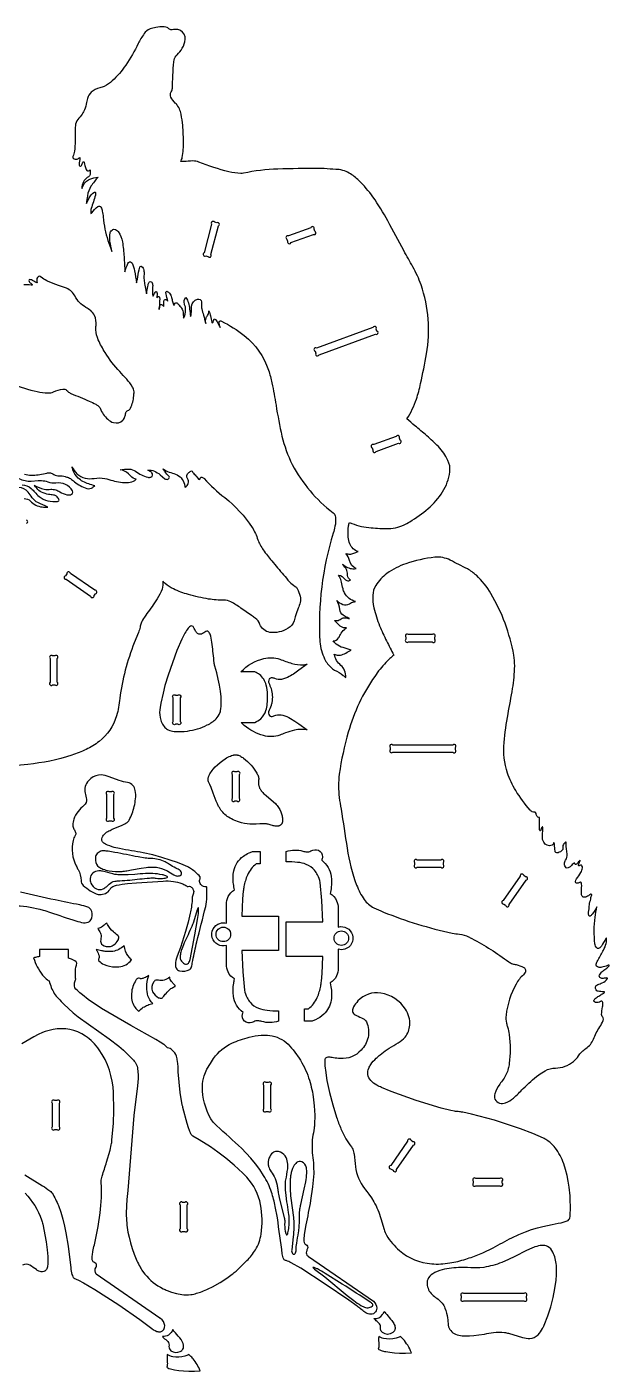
# Model space of a CAD drawing. Extents: x -49 to 63, y -22 to 83.
# Drawn here: x 23.2 to 63.4, y -21.2 to 71.6 of the extents above; entities that cross this region are included whole.
import ezdxf

# ---------------------------------------------------------------- set-up
doc = ezdxf.new("R2010")
doc.units = 0
doc.header["$MEASUREMENT"] = 0
doc.layers.get('0').update_dxf_attribs({"linetype": 'CONTINUOUS'})

msp = doc.modelspace()

# ---------------------------------------------------------------- linework, layer by layer
for points in [[(36.584, 50.892, -0.040772), (36.504, 51.234, -0.462979), (36.586, 51.337, -0.128791), (36.676, 51.322, -0.049562), (38.249, 50.323, -0.147565), (39.92, 47.927, -0.025581), (40.156, 47.056, -0.013372), (40.438, 45.514, 0.015224), (40.848, 43.384, 0.057868), (41.562, 41.418, 0.111184), (44.381, 38.091, -0.200682), (44.548, 37.78, -0.073309), (44.51, 37.147, -0.029023), (44.391, 36.665, 0.090055), (43.471, 29.179, 0.106437), (43.798, 27.986, 0.043726), (43.992, 27.654, 0.097324), (44.487, 27.221, -0.029783), (45.084, 26.846, -0.018141), (45.269, 26.701, 0.085694), (45.17, 27.197, 0.113279), (44.923, 27.538, -0.172395), (44.462, 28.313, 0.15305), (44.53, 28.29, 0.082138), (44.794, 28.239, 0.051844), (44.884, 28.248, 0.06517), (45.267, 28.394, -0.010374), (45.632, 28.583, 0.067193), (45.076, 28.77, -0.126116), (44.588, 29.015, -0.021172), (44.379, 29.229, 0.219053), (44.762, 29.435, 0.049125), (44.883, 29.674, -0.105175), (45.167, 30.023, -0.031883), (45.312, 30.129, -0.144272), (44.905, 30.219, -0.051908), (44.843, 30.267, -0.010503), (44.479, 30.642, 0.144221), (44.802, 30.679, 0.053539), (44.929, 30.764, -0.166104), (45.222, 30.825, -0.03772), (45.511, 30.774, -0.044542), (45.366, 30.842, -0.011487), (45.079, 31.009, -0.240347), (44.844, 31.399, 0.139622), (44.628, 32.019, 0.089887), (45.051, 31.756, 0.217327), (45.514, 31.802, -0.074916), (45.815, 31.931, -0.04447), (45.923, 31.945, -0.202975), (45.17, 32.547, -0.053822), (45.066, 32.83, -0.017577), (44.961, 33.297, 0.065788), (44.833, 33.651, 0.038588), (44.749, 33.776, -0.213749), (45.197, 33.493, 0.180505), (45.391, 33.38, 0.085795), (45.465, 33.385, 0.055747), (45.579, 33.426, -0.16982), (45.38, 33.742, -0.029013), (45.37, 33.916, 0.124388), (45.252, 34.246, 0.037477), (45.036, 34.533, 0.172299), (45.755, 34.212, 0.069621), (45.976, 34.233, -0.260544), (45.516, 34.79, 0.145007), (45.26, 35.263, 0.032657), (45.547, 35.229, 0.101739), (45.814, 35.285, -0.015311), (46.105, 35.407, -0.229171), (45.529, 35.933, -0.079183), (45.423, 36.39, -0.057845), (45.446, 37.178, -0.068263), (45.518, 37.418, 0.086745), (46.848, 37.068, 0.019665), (48.062, 36.989, 0.11819), (49.284, 37.255, 0.027778), (49.672, 37.463, 0.043529), (50.946, 38.375, 0.06709), (51.942, 39.52, 0.10947), (52.447, 40.913, 0.136956), (52.31, 41.704, 0.081604), (51.651, 42.654, 0.024966), (50.86, 43.398, 0.004518), (50.028, 44.098, -0.009427), (49.481, 44.573, 0.05985), (50.134, 45.941, 0.033488), (50.427, 47.003, 0.004868), (50.843, 49.063, 0.12504), (50.457, 53.823, 0.042419), (49.892, 55.072, 0.00249), (49.268, 56.191, -0.002268), (48.161, 58.243, 0.032317), (47.135, 59.904, 0.039698), (46.16, 61.045, 0.056565), (45.495, 61.552, 0.125464), (44.561, 61.808, -0.009386), (43.775, 61.859, 0.014605), (43.382, 61.872, 0.007702), (40.562, 61.826, 0.046505), (38.192, 61.536, -0.040768), (38.019, 61.524, -0.048831), (37.177, 61.645, -0.03478), (35.112, 62.308, 0.10837), (34.696, 62.385, 0.01146), (34.066, 62.343, -0.017336), (33.831, 62.339, 0.129207), (33.964, 62.637, 0.047421), (34.046, 63.742, 0.025874), (33.977, 65.031, 0.033105), (33.831, 65.806, 0.076913), (33.664, 66.171, 0.036415), (33.482, 66.379, -0.052159), (33.182, 66.802, -0.291498), (33.206, 67.165, 0.100968), (33.277, 67.412, 0.019815), (33.288, 67.709, -0.005973), (33.35, 68.971, -0.016783), (33.408, 69.362, -0.161306), (33.6, 69.723, 0.089163), (33.959, 70.175, 0.127736), (34.169, 70.792, 0.279506), (33.848, 71.393, 0.112324), (33.585, 71.472, 0.051412), (33.271, 71.451, -0.16524), (33.071, 71.486, -0.092947), (32.997, 71.569, 0.125953), (32.927, 71.613, 0.057677), (32.707, 71.646, 0.067401), (32.135, 71.605, 0.026223), (31.736, 71.509, 0.177324), (31.332, 71.184, 0.037854), (30.918, 70.493, -0.038532), (30.061, 69.01, -0.049801), (29.127, 67.917, -0.077668), (28.571, 67.536, -0.055971), (28.269, 67.447, 0.130894), (27.674, 67.135, 0.127166), (27.418, 66.713, 0.038662), (27.334, 66.319, -0.075245), (27.146, 65.783, -0.030197), (27.048, 65.628, -0.007341), (26.749, 65.246, 0.135954), (26.578, 64.823, 0.026991), (26.562, 64.632), (26.559, 63.767, -0.031564), (26.513, 63.055, -0.056242), (26.415, 62.691, 0.272827), (26.433, 62.572, 0.229465), (26.71, 62.513, 0.099194), (26.787, 62.556, -0.031572), (26.88, 62.629, -0.080858), (26.867, 62.395, 0.013761), (26.839, 62.149, 0.20006), (26.872, 62.042, 0.432905), (26.999, 62.066, 0.063666), (27.093, 62.298, -0.247859), (27.155, 62.357, -0.082897), (27.221, 62.155, 0.030457), (27.303, 61.864, 0.051747), (27.372, 61.73, 0.306496), (27.491, 61.7, 0.173615), (27.597, 61.775, -0.060536), (27.591, 61.454, -0.169479), (27.494, 61.299, 0.145464), (27.191, 61.031, 0.128949), (27.035, 60.616, 0.052774), (27.039, 60.489, -0.109176), (27.272, 60.923, -0.117563), (27.576, 61.126, -0.084076), (28.151, 61.274, 0.033272), (27.657, 60.643, 0.101105), (27.406, 59.984, 0.029524), (27.35, 59.445, -0.018868), (27.573, 59.9, -0.124912), (27.852, 60.202, -0.133567), (27.933, 60.228, -0.211507), (27.96, 60.211, -0.143071), (27.962, 60.025, -0.009734), (27.675, 59.111, 0.110694), (27.654, 58.767, 0.132252), (27.709, 58.809, -0.063855), (28.139, 59.237, -0.459191), (28.343, 59.194, -0.075498), (28.44, 58.927, -0.027738), (28.502, 58.517, 0.018906), (28.621, 57.687, 0.042026), (29.103, 56.141, -0.016788), (28.969, 56.848, -0.048138), (28.953, 57.264, -0.09246), (29.016, 57.501, -0.227671), (29.246, 57.667, -0.189015), (29.424, 57.617, -0.088625), (29.538, 57.505, -0.11703), (29.828, 56.797, -0.021319), (29.94, 55.766, -0.00174), (30.005, 54.731, -0.062294), (30.212, 55.309, -0.121512), (30.314, 55.415, -0.361151), (30.462, 55.382, -0.073956), (30.494, 55.337, -0.067967), (30.667, 54.796, -0.015404), (30.796, 53.969, 0.039815), (30.859, 54.224, -0.026904), (30.976, 54.859, -0.022071), (31.033, 55.041, -0.271564), (31.118, 55.113, -0.186502), (31.152, 55.102, -0.174188), (31.306, 54.853, -0.078441), (31.321, 54.554, 0.041838), (31.325, 54.183, 0.021178), (31.375, 53.814), (31.489, 53.204, 0.047984), (31.525, 53.38, 0.008778), (31.599, 53.817, -0.090626), (31.666, 54.01, -0.520928), (31.864, 54.009, -0.126081), (31.919, 53.794, -0.004085), (31.905, 53.31, 0.095126), (31.948, 53.056, -0.045265), (32.05, 53.239, -0.042376), (32.114, 53.344, -0.123571), (32.161, 53.375, -0.31691), (32.185, 53.361, -0.125343), (32.219, 53.225), (32.212, 52.942, -0.149927), (32.299, 53.016, -0.353541), (32.38, 52.985, -0.139967), (32.406, 52.879, -0.018029), (32.365, 52.122, -0.091352), (32.394, 52.318, -0.081701), (32.434, 52.443, -0.428919), (32.568, 52.46, -0.061096), (32.679, 52.33, -0.016896), (32.7, 52.726, -0.41913), (32.816, 52.823, -0.136339), (32.862, 52.802, -0.037085), (32.966, 52.696, -0.01849), (32.845, 53.199, -0.040065), (32.836, 53.328, -0.535475), (32.929, 53.376, -0.054893), (33.078, 53.264, -0.124886), (33.23, 52.961, -0.009056), (33.29, 52.669, 0.07693), (33.392, 52.411, -0.132825), (33.462, 52.562, -0.352835), (33.593, 52.578, -0.117362), (33.662, 52.519, 0.007817), (33.852, 52.312, -0.158132), (34.019, 51.939, -0.027287), (34.038, 51.693, 0.016373), (34.049, 51.53, 0.070756), (34.12, 51.651, 0.139796), (34.175, 52.3, 0.017005), (34.11, 52.501, -0.232909), (34.205, 52.965, -0.098984), (34.385, 52.58, -0.027964), (34.471, 52.159, -0.008174), (34.533, 51.643, 0.130097), (34.585, 51.834, -0.024215), (34.601, 52.097, -0.00918), (34.608, 52.35, -0.308176), (35.021, 52.846, -0.452621), (35.293, 52.648, -0.047988), (35.284, 52.488, 0.071036), (35.314, 52.161, 0.016355), (35.431, 51.734, -0.004463), (35.579, 51.164, -0.087575), (35.604, 51.521, -0.104557), (35.705, 51.711, 0.158869), (35.795, 52.025, -0.06344), (35.917, 51.679, -0.013544), (35.995, 51.259, 0.155344), (36.035, 51.196, 0.139595), (36.117, 51.333, -0.042289), (36.17, 51.487, -0.17433), (36.259, 51.429, -0.053857), (36.463, 51.094, 0.018107)], [(35.986, 58.026), (35.464, 56.048, 1), (35.589, 55.831), (35.731, 55.794, 1), (35.947, 55.92), (36.469, 57.899, 1), (36.343, 58.115), (36.202, 58.152, 1)], [(41.469, 56.744), (43.016, 57.308, 1), (43.122, 57.534), (43.072, 57.672, 1), (42.845, 57.777), (41.298, 57.214, 1), (41.192, 56.988), (41.242, 56.85, 1)], [(43.409, 48.995), (47.305, 50.413, 1), (47.411, 50.64), (47.361, 50.777, 1), (47.134, 50.883), (43.238, 49.465, 1), (43.132, 49.238), (43.182, 49.101, 1)], [(47.357, 42.319), (48.904, 42.882, 1), (49.009, 43.108), (48.959, 43.246, 1), (48.733, 43.352), (47.186, 42.789, 1), (47.08, 42.562), (47.13, 42.424, 1)], [(58.414, 17.239, 0.086356), (58.372, 17.37, 0.337845), (58.309, 17.397, -0.194882), (58.137, 17.425, -0.079992), (58, 17.547, -0.042199), (56.992, 18.898, -0.052481), (56.427, 20.103, -0.103803), (56.185, 22.207, -0.01828), (56.463, 24.192, 0.003073), (56.781, 25.934, 0.037001), (56.922, 27.505, 0.040576), (56.866, 28.254, 0.086335), (55.283, 32.506, 0.06807), (54.275, 33.763, 0.06038), (53.654, 34.204, -0.000932), (52.471, 34.81, 0.141066), (51.399, 35.011, 0.050121), (49.414, 34.566, 0.06881), (48.098, 33.891, 0.095874), (47.321, 33.054, 0.122932), (47.121, 32.39, 0.069334), (47.201, 31.523, 0.042064), (47.595, 30.277, 0.023047), (48.072, 29.23, 0.002463), (48.575, 28.255, 0.039646), (48.024, 27.744, 0.037624), (47.257, 26.784, 0.083391), (45.432, 22.933, 0.033792), (44.806, 20.022, 0.067328), (44.806, 18.412, 0.010804), (44.928, 17.616, -0.005879), (45.346, 14.904, 0.051129), (46.002, 12.366, 0.061528), (46.533, 11.361, 0.120391), (47.189, 10.794, -0.003044), (47.854, 10.503, 0.042915), (52.61, 9.039, 0.030365), (53.105, 8.975, -0.07845), (53.736, 8.785, -0.016281), (53.966, 8.673, -0.037843), (56.52, 7.055, 0.05744), (56.777, 6.925, 0.029234), (57.021, 6.868, -0.063016), (57.547, 6.675, -0.447657), (57.632, 6.299, -0.070386), (57.527, 6.174, 0.081348), (57.019, 5.528, 0.099098), (56.33, 3.374, 0.075183), (56.355, 2.827, 0.019962), (56.432, 2.569, -0.041804), (56.54, 2.038, -0.068183), (56.547, 0.031, -0.017113), (56.483, -0.317, -0.099956), (56.132, -1.061, 0.006711), (55.887, -1.388, 0.064491), (55.551, -2.053, 0.166516), (55.557, -2.42, 0.225805), (55.884, -2.695, 0.161223), (56.295, -2.681, 0.089089), (56.832, -2.361, 0.021989), (57.509, -1.697, -0.033319), (58.582, -0.753, -0.027573), (59.024, -0.465, -0.114948), (59.731, -0.275, 0.170905), (60.994, 0.18, 0.075307), (61.325, 0.558, -0.108607), (61.843, 1.07, 0.135637), (62.375, 1.713, -0.011252), (62.56, 2.152, -0.030948), (62.799, 2.566, 0.035434), (63.029, 3.012, 0.194784), (63.038, 3.192, 0.078382), (62.971, 3.281, -0.148321), (62.93, 3.422, -0.04338), (62.997, 3.943, 0.054055), (63.008, 4.246, 0.320944), (62.934, 4.348, 0.237531), (62.855, 4.323, -0.2564), (62.5, 4.263, -0.162597), (62.399, 4.347, -0.258488), (62.402, 4.416, -0.09509), (62.553, 4.573, -0.031192), (62.796, 4.733, 0.013014), (63.063, 4.905, 0.081454), (63.123, 4.962, 0.232193), (63.125, 4.987, 0.137334), (63.069, 5, -0.062668), (62.681, 5.031, -0.056573), (62.599, 5.063, -0.204894), (62.515, 5.213, -0.14375), (62.532, 5.395, -0.179055), (62.661, 5.499, 0.006521), (62.975, 5.609, 0.159185), (63.333, 5.901, 0.237216), (63.33, 5.932, 0.191124), (63.251, 5.944, -0.05313), (62.952, 5.916, -0.269455), (62.778, 6.023, -0.217237), (62.781, 6.147, -0.068876), (62.87, 6.286, -0.045572), (63.091, 6.484, 0.011009), (63.338, 6.679, 0.043771), (63.431, 6.767, 0.150407), (63.445, 6.813, 0.289985), (63.433, 6.826, 0.175728), (63.336, 6.814, -0.053935), (62.943, 6.682, -0.089763), (62.702, 6.683, -0.148469), (62.583, 6.759, -0.096531), (62.555, 6.816, -0.109293), (62.579, 6.973, -0.053312), (62.687, 7.205, 0.004604), (63.061, 7.871, 0.053511), (63.239, 8.339, 0.075411), (63.268, 8.696, 0.271934), (63.213, 8.663, -0.030385), (62.908, 8.145, -0.092341), (62.766, 8.009, -0.142053), (62.653, 7.983, -0.183072), (62.589, 8.019, -0.144834), (62.47, 8.305, -0.067129), (62.484, 10.137, -0.004602), (62.596, 10.86, -0.041938), (62.281, 10.361, -0.02449), (62.197, 10.265, -0.072328), (62.135, 10.223, -0.41057), (62.045, 10.269, -0.130269), (62.019, 10.477, -0.027395), (62.057, 10.705, 0.062135), (62.069, 10.904, -0.061353), (62.153, 11.29, 0.031194), (62.193, 11.496, -0.033644), (62.244, 11.672, 0.64095), (62.175, 11.729, -0.016149), (61.956, 11.596, -0.044291), (61.804, 11.53, -0.187926), (61.639, 11.54, -0.147354), (61.577, 11.605, -0.099038), (61.531, 11.777, -0.036594), (61.548, 12.198, 0.035722), (61.549, 12.441, 0.119773), (61.503, 12.555, 0.214699), (61.461, 12.567, 0.118191), (61.359, 12.524, -0.083252), (61.244, 12.486, -0.505904), (61.13, 12.622, -0.092778), (61.2, 12.789, 0.003161), (61.495, 13.24, 0.112099), (61.608, 13.554, 0.148471), (61.572, 13.704, 0.326869), (61.471, 13.738, 0.046284), (61.384, 13.702, -0.666499), (61.328, 13.763, -0.012637), (61.418, 13.999, 0.035099), (61.441, 14.085, 0.01044), (61.241, 13.848, -0.104102), (61.156, 13.79, -0.496762), (61.084, 13.85, 0.64235), (61.021, 13.88, 0.039343), (60.794, 13.673, -0.099094), (60.611, 13.549, -0.208673), (60.475, 13.565, -0.240867), (60.366, 13.829, -0.130699), (60.443, 14.092, 0.16417), (60.539, 14.5, -0.041162), (60.487, 15.217, 0.075174), (60.477, 15.301, 0.085682), (60.46, 15.337, 0.237243), (60.437, 15.325, -0.113095), (60.326, 15.218, 0.287432), (60.26, 14.975, -0.265086), (60.153, 14.719, -0.144657), (59.834, 14.585, -0.387544), (59.722, 14.672, -0.036245), (59.69, 14.951, -0.018682), (59.671, 15.21, 0.119524), (59.64, 15.302, 0.125931), (59.614, 15.275, -0.361933), (59.339, 15.08, -0.325859), (58.864, 15.47, -0.055794), (58.851, 15.572, -0.009752), (58.866, 16.288, 0.093109), (58.837, 16.394, 0.252178), (58.813, 16.365, 0.029117), (58.755, 16.251, -0.123455), (58.703, 16.122, -0.243845), (58.675, 16.116, -0.247592), (58.645, 16.178, -0.014941), (58.644, 16.641, 0.008216), (58.644, 17.022, -0.279785), (58.448, 17.151, -0.066013)], [(25.947, 33.489), (27.628, 32.322, 1), (27.874, 32.366), (27.958, 32.486, 1), (27.914, 32.732), (26.233, 33.9, 1), (25.987, 33.855), (25.903, 33.735, 1)], [(34.746, 30.175, 0.21732), (34.652, 30.261, 0.21732), (34.526, 30.246, 0.097879), (34.322, 30.044, 0.035971), (34.09, 29.669), (33.926, 29.344), (33.591, 28.569), (32.985, 26.868), (32.764, 26.14), (32.633, 25.626), (32.484, 24.942), (32.429, 24.639, 0.087543), (32.427, 23.947, 0.129432), (32.767, 23.242, 0.107896), (32.995, 23.088, 0.070374), (33.398, 22.984, 0.066219), (34.318, 23.003, 0.080471), (35.692, 23.425, 0.075776), (36.3, 23.853, 0.092825), (36.566, 24.253, 0.044216), (36.612, 24.409, 0.049524), (36.659, 25.017), (36.644, 25.376), (36.603, 25.764), (36.539, 26.173), (36.453, 26.599), (36.345, 27.034), (36.21, 27.495, -0.034943), (36.169, 27.72, -0.002177), (36.033, 28.988, 0.032122), (35.925, 29.57, 0.058736), (35.823, 29.82, 0.118694), (35.738, 29.901, 0.282715), (35.599, 29.884, -0.084465), (35.287, 29.7, -0.311209), (34.941, 29.813, -0.057135), (34.886, 29.895), (34.824, 30.013, 0.030593)], [(49.405, 29.489), (49.405, 29.342, 1), (49.582, 29.165), (51.228, 29.165, 1), (51.405, 29.342), (51.405, 29.489, 1), (51.228, 29.665), (49.582, 29.665, 1)], [(24.833, 28.018), (24.833, 26.372, 1), (25.01, 26.195), (25.157, 26.195, 1), (25.333, 26.372), (25.333, 28.018, 1), (25.157, 28.195), (25.01, 28.195, 1)], [(38.013, 27.1, -0.137942), (39.603, 28.019, -0.136379), (40.691, 27.976, 0.024005), (41.538, 27.675, 0.085593), (42.336, 27.581, 0.030997), (42.581, 27.614), (42.018, 27.202), (41.732, 27.005, -0.015444), (41.351, 26.774, -0.069504), (40.82, 26.577, -0.147106), (40.352, 26.635, 0.043035), (40.145, 26.686, 0.275288), (39.974, 26.601, 0.187531), (39.921, 26.422, 0.049446), (39.939, 26.335, 0.007367), (40.094, 25.933, -0.124061), (40.154, 24.982, -0.034628), (40.097, 24.766, 0.016532), (39.927, 24.329, 0.346007), (40.06, 24.026, 0.15317), (40.165, 24.017, 0.060378), (40.42, 24.092, -0.154569), (40.91, 24.101, -0.066404), (41.449, 23.869), (41.732, 23.694), (42.018, 23.497), (42.581, 23.085, 0.107399), (41.723, 23.067, 0.034356), (41.087, 22.875, -0.005535), (40.691, 22.723, -0.144527), (39.575, 22.692, -0.114737), (38.249, 23.389, -0.021255), (38.021, 23.6), (38.983, 23.6, 0.057297), (39.38, 23.858, 0.1439), (39.743, 24.431, 0.051329), (39.833, 24.891, 0.080463), (39.768, 26.171, 0.172422), (39.297, 26.905, 0.033523), (38.983, 27.1)], [(33.504, 25.479), (33.65, 25.479, -1), (33.827, 25.302), (33.827, 23.656, -1), (33.65, 23.479), (33.504, 23.479, -1), (33.327, 23.656), (33.327, 25.302, -1)], [(48.331, 21.865), (48.331, 21.718, 1), (48.508, 21.541), (52.654, 21.541, 1), (52.831, 21.718), (52.831, 21.865, 1), (52.654, 22.041), (48.508, 22.041, 1)], [(27.496, 19.574, 0.265864), (27.253, 18.718, -0.021325), (27.347, 18.291, -0.279523), (27.181, 17.877, 0.131145), (26.469, 16.922, 0.087249), (26.399, 16.515, 0.119528), (26.48, 16.231, -0.067133), (26.592, 15.993, -0.222096), (26.567, 15.783, 0.101464), (26.417, 15.448, 0.176458), (26.638, 13.685, 0.017902), (26.772, 13.434, -0.12328), (26.968, 12.672, 0.210939), (27.126, 12.338, 0.089439), (28.152, 11.702, 0.075611), (28.563, 11.751, 0.141549), (28.908, 11.983, 0.034904), (29.032, 12.164, -0.122071), (29.162, 12.259, -0.051429), (29.421, 12.349, -0.03311), (30.188, 12.475), (30.798, 12.529), (32.639, 12.633, -0.069788), (33.353, 12.622, -0.051591), (33.923, 12.48, -0.045609), (34.218, 12.332, 0.070309), (34.309, 12.276, 0.111182), (34.37, 12.267), (34.457, 12.28, -0.202789), (34.577, 12.231, -0.085052), (34.726, 12.039, -0.184723), (34.733, 11.799, 0.016251), (34.647, 11.528, 0.040121), (34.644, 11.366, -0.030737), (34.592, 10.832, -0.0172), (34.516, 10.418), (34.368, 9.794), (34.192, 9.165), (33.835, 8.061), (33.609, 7.444, 0.099809), (33.484, 6.863, 0.109207), (33.545, 6.619, 0.205628), (33.778, 6.441, 0.208435), (34.477, 6.529, 0.248484), (34.621, 6.784, -0.012531), (34.687, 7.159, -0.002973), (34.968, 8.448, -0.001302), (35.582, 10.887, 0.052258), (35.665, 11.551), (35.666, 12.197, 0.222753), (35.656, 12.228, 0.222753), (35.627, 12.24, -0.273665), (35.254, 12.398, -0.080036), (35.173, 12.541, -0.171922), (35.196, 12.802, 0.11003), (35.21, 12.915, 0.137324), (35.187, 12.959, 0.047058), (34.597, 13.47, 0.041018), (34.342, 13.614), (34.031, 13.755), (33.622, 13.918), (33.128, 14.095), (32.562, 14.273), (31.938, 14.443), (31.269, 14.595, -0.001165), (29.637, 14.881), (29.266, 14.971, -0.055267), (28.656, 15.196, -0.089319), (28.457, 15.353, -0.217651), (28.41, 15.556, -0.170562), (28.594, 15.891, -0.067985), (28.898, 16.107, -0.023828), (29.197, 16.252), (29.808, 16.502, 0.06274), (30.151, 16.688, 0.097923), (30.29, 16.851, 0.046786), (30.495, 17.299, 0.061025), (30.737, 18.319, 0.069971), (30.714, 18.908, 0.10968), (30.559, 19.245, 0.193431), (30.184, 19.447, -0.048841), (29.615, 19.59), (28.922, 19.847, 0.074685), (28.357, 19.969, 0.184525), (27.653, 19.721, 0.032865)], [(37.415, 19.999), (37.415, 18.353, 1), (37.592, 18.176), (37.739, 18.176, 1), (37.915, 18.353), (37.915, 19.999, 1), (37.739, 20.176), (37.592, 20.176, 1)], [(28.74, 18.625), (28.74, 16.978, 1), (28.917, 16.802), (29.063, 16.802, 1), (29.24, 16.978), (29.24, 18.625, 1), (29.063, 18.802), (28.917, 18.802, 1)], [(27.974, 14.057, 0.235984), (28.215, 13.61, 0.067837), (28.482, 13.47, 0.044997), (28.902, 13.359, 0.06628), (29.801, 13.312, 0.018227), (30.137, 13.351), (30.464, 13.408), (31.119, 13.536), (31.458, 13.585, -0.040379), (31.989, 13.61, -0.089621), (32.709, 13.446, -0.023478), (32.933, 13.338, 0.010201), (33.379, 13.079, 0.085271), (33.593, 12.998, 0.177386), (33.822, 13.028, 0.212729), (33.908, 13.147, 0.212729), (33.876, 13.29, 0.13471), (33.688, 13.454, 0.014065), (33.522, 13.532, -0.025067), (33.081, 13.796, 0.025747), (32.778, 13.966, 0.11332), (31.812, 14.195, -0.027483), (31.409, 14.229), (30.92, 14.307, 0.001845), (29.311, 14.624), (28.854, 14.697, 0.022584), (28.576, 14.723, 0.06903), (28.345, 14.709, 0.071512), (28.283, 14.686, 0.116018), (28.037, 14.477, 0.169714), (27.965, 14.182, 0.013174)], [(38.086, 7.838), (38.15, 6.362), (38.255, 5.114, 0.102496), (38.439, 4.584, 0.030802), (38.647, 4.267, 0.13947), (39.224, 3.855, 0.060504), (39.817, 3.716, 0.031161), (40.604, 3.676), (40.604, 2.965, -0.157017), (39.458, 2.944, 0.035508), (39.196, 2.991, 0.137191), (38.897, 2.927, -0.223616), (38.376, 2.886, -0.331314), (38.105, 3.344, -0.077159), (38.158, 3.572, -0.196314), (37.501, 4.689, -0.079424), (37.516, 5.582, -0.019507), (37.574, 5.878, -0.181595), (37.129, 6.365, -0.077993), (37.012, 6.888), (37.015, 8.185, -0.410058), (36.032, 8.728, -0.410058), (36.561, 9.719, -0.144622), (37.015, 9.725), (37.012, 11.022, -0.081971), (37.136, 11.565, -0.173688), (37.574, 12.032, -0.020262), (37.498, 12.439, -0.085073), (37.525, 13.354, -0.178805), (38.183, 14.356, -0.058275), (38.584, 14.592, -0.023841), (38.825, 14.69), (39.354, 14.69), (39.354, 13.828), (39.075, 13.828, 0.131685), (38.463, 13.051, 0.059206), (38.222, 12.259, 0.01486), (38.169, 11.936), (38.115, 11.407), (38.073, 10.227), (40.603, 10.227), (40.604, 7.838)], [(43.662, 9.814), (43.599, 11.29), (43.494, 12.537, 0.1025), (43.309, 13.067, 0.030814), (43.102, 13.384, 0.13946), (42.525, 13.797, 0.060505), (41.932, 13.935, 0.031162), (41.145, 13.975), (41.145, 14.686, -0.157018), (42.291, 14.707, 0.035507), (42.553, 14.66, 0.137191), (42.852, 14.725, -0.223615), (43.373, 14.766, -0.331314), (43.644, 14.308, -0.077174), (43.591, 14.079, -0.196317), (44.247, 12.962, -0.070376), (44.254, 12.219, -0.029264), (44.175, 11.773, -0.181612), (44.62, 11.286, -0.078004), (44.736, 10.763), (44.734, 9.467, -0.410051), (45.717, 8.923, -0.410051), (45.188, 7.932, -0.144562), (44.734, 7.926), (44.736, 6.629, -0.081963), (44.613, 6.086, -0.173695), (44.175, 5.619), (44.23, 5.345, -0.082908), (44.244, 4.404, -0.161539), (43.744, 3.446, -0.087486), (43.165, 3.059, -0.023841), (42.924, 2.961), (42.395, 2.961), (42.395, 3.823), (42.674, 3.823, 0.131684), (43.286, 4.601, 0.059206), (43.526, 5.392, 0.01486), (43.579, 5.715), (43.634, 6.245), (43.675, 7.425), (41.145, 7.425), (41.145, 9.814)], [(50.004, 13.919), (50.004, 13.773, 1), (50.18, 13.596), (51.827, 13.596, 1), (52.004, 13.773), (52.004, 13.919, 1), (51.827, 14.096), (50.18, 14.096, 1)], [(27.594, 12.826, 0.139088), (27.651, 12.507, 0.182914), (28.032, 12.104, 0.21481), (28.491, 12.107, 0.085615), (28.725, 12.253), (28.912, 12.437, -0.145043), (29.307, 12.631, -0.045201), (29.64, 12.664, 0.017233), (30.342, 12.712, -0.005375), (31.703, 12.85, -0.038982), (32.026, 12.855, -0.022518), (32.158, 12.832, 0.03454), (32.39, 12.815, 0.048087), (32.786, 12.845, 0.099294), (32.925, 12.89, 0.302494), (32.947, 12.924, 0.302494), (32.923, 12.957, 0.073937), (32.816, 13.007, 0.033036), (32.576, 13.075, 0.040155), (31.923, 13.159, 0.025675), (31.419, 13.161, 0.005931), (30.677, 13.097), (30.234, 13.073), (29.841, 13.068), (29.503, 13.077), (29.423, 13.084, -0.030423), (29.165, 13.132, 0.003077), (28.463, 13.319, 0.07682), (28.197, 13.348, 0.157631), (27.786, 13.187, 0.186815)], [(57.298, 12.982), (56.13, 11.301, 1), (56.175, 11.055), (56.295, 10.972, 1), (56.541, 11.016), (57.708, 12.697, 1), (57.664, 12.943), (57.544, 13.026, 1)], [(34.732, 9.805, -0.021446), (34.615, 9.501, -0.003771), (34.1, 8.371), (33.949, 7.994, 0.031438), (33.846, 7.651, 0.079162), (33.815, 7.334, 0.162267), (33.901, 7.118, 0.107565), (34.11, 6.919, 0.385849), (34.384, 6.967, 0.11701), (34.5, 7.226), (34.833, 8.922), (35.016, 9.992), (35.073, 10.398, 0.034914), (35.092, 10.648, 0.07268), (35.079, 10.774, 0.242214), (35.075, 10.787, 0.242214), (35.063, 10.791, 0.203353), (35.04, 10.761, 0.037436), (34.997, 10.652)], [(28.124, 9.354, -0.081282), (28.311, 9.048, -0.12875), (28.349, 8.704, 0.0373), (28.321, 8.48, 0.254621), (28.447, 8.241, 0.215209), (29.011, 8.128, 0.088697), (29.242, 8.245, 0.1127), (29.522, 8.544, 0.173392), (29.573, 8.776, 0.199126), (29.505, 8.885, 0.014547), (29.202, 9.133, -0.103447), (28.802, 9.634, -0.020105), (28.759, 9.731, 0.192219), (28.657, 9.684, -0.024014), (28.457, 9.508, -0.117327)], [(36.799, 8.455, -0.414214), (36.299, 8.955, -0.414214), (36.799, 9.455, -0.414214), (37.299, 8.955, -0.414214)], [(44.95, 9.196, -0.414214), (45.45, 8.696, -0.414214), (44.95, 8.196, -0.414214), (44.45, 8.696, -0.414214)], [(26.112, 7.311), (26.112, 7.919), (24.112, 7.919), (24.112, 7.419, 0.016681), (23.821, 7.37, 0.0277), (23.695, 7.334, 0.090869), (24.306, 6.151, 0.059497), (24.646, 5.817, 0.029402), (24.76, 5.742, 0.011973), (24.917, 5.288, 0.092969), (25.405, 4.527, -0.011755), (25.79, 4.126), (26.103, 3.83), (26.431, 3.546), (26.773, 3.272), (28.206, 2.24), (28.915, 1.739), (29.585, 1.228), (29.897, 0.965), (30.19, 0.694), (30.46, 0.414, -0.019048), (30.704, 0.122, -0.111923), (30.861, -0.255, -0.048021), (30.908, -0.694, -0.018169), (30.907, -0.998), (30.873, -1.504), (30.624, -3.563), (30.202, -8.728), (30.14, -9.358), (30.106, -9.804), (30.094, -10.331, 0.041017), (30.212, -11.606), (30.285, -11.967), (30.379, -12.344), (30.496, -12.736), (30.64, -13.142, 0.038557), (31.043, -14.011, 0.018951), (31.224, -14.301), (31.374, -14.507, 0.11649), (32.636, -15.517, 0.018127), (32.92, -15.641), (33.228, -15.752), (33.562, -15.847), (33.924, -15.927, 0.08582), (34.548, -15.926, 0.033697), (34.949, -15.839), (35.226, -15.75, 0.034571), (36.058, -15.382), (36.578, -15.089), (37.039, -14.791), (37.414, -14.518, 0.020864), (37.676, -14.298), (38.429, -13.579, 0.059321), (39.025, -12.827, 0.095561), (39.408, -11.746, 0.082613), (39.375, -9.708, 0.137205), (38.413, -7.805, 0.018997), (38.157, -7.54), (37.552, -6.984), (36.969, -6.498), (36.42, -6.079), (35.921, -5.728), (35.124, -5.224), (34.687, -4.974, -0.123276), (34.579, -4.86, -0.044244), (34.479, -4.661, -0.020774), (34.385, -4.399), (34.297, -4.099), (34.009, -2.993, -0.022026), (33.953, -2.792), (33.903, -2.548), (33.818, -1.957), (33.681, -0.534, 0.029941), (33.635, 0.205, 0.038581), (33.56, 0.535, 0.121425), (33.276, 0.969, 0.153413), (32.931, 1.121, 0.120739), (32.853, 1.221, 0.035253), (32.686, 1.353), (32.442, 1.514), (32.129, 1.701), (30.4, 2.662), (28.382, 3.842), (27.466, 4.465), (27.066, 4.775, -0.018201), (26.718, 5.081, -0.294844), (26.512, 5.527, -0.056133), (26.597, 5.825, 0.079555), (26.604, 5.884, 0.229137), (26.592, 5.907, 0.023814), (26.587, 6.415, -0.087767), (26.691, 6.967, 0.165155), (26.363, 7.226, 0.027083)], [(28.007, 7.921, -0.04501), (28.184, 7.565, -0.115782), (28.221, 7.366, -0.076647), (28.181, 7.243, 0.203065), (28.199, 7.123, 0.088211), (28.562, 6.888, 0.096349), (29.34, 6.705, 0.022647), (29.591, 6.72, 0.208485), (30.459, 7.191, 0.064212), (30.428, 7.231, -0.121384), (30.051, 7.81, -0.032309), (29.939, 8.182, -0.172453), (29.166, 7.786, -0.067449), (28.631, 7.783, -0.021191), (28.388, 7.823, -0.021822)], [(31.656, 6.115, -0.032564), (31.335, 5.948, -0.079264), (31.135, 5.892, -0.116069), (31.044, 5.91, 0.109647), (30.944, 5.939, 0.217479), (30.827, 5.879, 0.068843), (30.698, 5.689, 0.118722), (30.448, 4.752, 0.166644), (30.707, 3.904, 0.062007), (30.95, 3.652, -0.051731), (31.271, 3.92, -0.053446), (31.576, 4.072, -0.028737), (31.93, 4.18, -0.135304), (31.595, 4.721, -0.077361), (31.51, 5.297, -0.08803)], [(33.096, 6.007, -0.100229), (32.713, 5.792, -0.126472), (32.313, 5.785, 0.108116), (32.183, 5.8, 0.185525), (31.996, 5.687, 0.286057), (31.912, 4.996, 0.174714), (32.326, 4.584, 0.157448), (32.54, 4.552, 0.203958), (32.631, 4.61, -0.036887), (32.843, 4.884, -0.048581), (33.178, 5.209, -0.087917), (33.436, 5.349, 0.317783), (33.479, 5.396, 0.198234), (33.448, 5.458, 0.014184), (33.277, 5.631, -0.136467), (33.107, 5.93, -0.039573)], [(60.748, -10.538, 0.017848), (60.773, -9.984), (60.758, -9.29, 0.018689), (60.687, -8.507), (60.624, -8.099), (60.542, -7.689), (60.437, -7.283), (60.308, -6.888, 0.078938), (59.712, -5.778, 0.079268), (59.134, -5.247, 0.029897), (58.908, -5.12), (58.166, -4.792), (57.324, -4.469), (55.535, -3.881), (53.941, -3.453), (53.341, -3.328, 0.023061), (53.019, -3.283, -0.029704), (52.759, -3.259), (52.509, -3.212), (51.842, -3.044), (50.114, -2.514), (48.391, -1.897), (47.73, -1.621, -0.018641), (47.393, -1.454, -0.071364), (46.983, -1.138, -0.304703), (46.852, -0.28, -0.051703), (46.983, -0.038, -0.053868), (47.355, 0.398, -0.019721), (47.628, 0.641), (47.966, 0.902, -0.021269), (48.261, 1.094, 0.009283), (48.873, 1.459, 0.073045), (49.354, 1.864, 0.165083), (49.674, 2.69, 0.164843), (49.382, 3.793, 0.21008), (47.678, 4.908, 0.248826), (46.097, 4.356, 0.057307), (45.792, 3.955, 0.123839), (45.714, 3.687, 0.224668), (45.836, 3.45, 0.058903), (45.988, 3.352, -0.002021), (46.445, 3.148, -0.14042), (46.682, 2.919, -0.165606), (46.792, 1.835, -0.142289), (46.312, 0.952, -0.228079), (44.874, 0.378, -0.034956), (44.405, 0.439, 0.024927), (44.092, 0.48, 0.07452), (43.94, 0.461, 0.287835), (43.807, 0.287, 0.053318), (43.8, 0.16, 0.023731), (43.847, -0.423), (43.959, -1.147), (44.13, -1.964), (44.352, -2.823), (44.619, -3.675, 0.017991), (44.924, -4.471), (45.089, -4.833), (45.26, -5.162, 0.045572), (45.642, -5.723, -0.105751), (45.797, -6.073, -0.019342), (45.827, -6.224, 0.005625), (45.925, -7.09, 0.131482), (46.551, -8.604, -0.004437), (46.858, -8.989), (47.04, -9.251), (47.196, -9.508, -0.056939), (47.688, -10.68), (47.898, -11.425, 0.061334), (48.063, -11.83, 0.068737), (48.96, -12.882, 0.16348), (51.19, -13.799, 0.060888), (52.433, -13.741, 0.038941), (53.55, -13.476, 0.013577), (54.028, -13.313), (54.718, -13.032), (55.448, -12.686, -0.001414), (56.722, -11.999), (57.203, -11.772), (57.659, -11.586), (58.088, -11.434), (58.49, -11.312), (58.863, -11.215), (59.519, -11.076, 0.021378), (60.35, -10.909, 0.069726), (60.613, -10.797, 0.255179)], [(47.172, -16.388, -0.198538), (47.396, -16.867, -0.487946), (46.888, -17.276, -0.093198), (46.578, -17.144, -0.040915), (46.284, -16.915, 0.011558), (46.037, -16.727), (45.47, -16.317), (43.844, -15.195), (42.142, -14.101), (41.48, -13.727, 0.038687), (41.139, -13.574, -0.017734), (41.046, -13.549, -0.171911), (40.979, -13.478, -0.063687), (40.912, -13.294, -0.01702), (40.873, -13.118, 0.000471), (40.535, -10.625), (40.387, -9.836, 0.026082), (40.129, -8.853, 0.056429), (39.581, -7.695), (39.309, -7.282), (39.014, -6.887), (38.7, -6.511), (38.376, -6.155), (38.048, -5.819, 0.002655), (36.349, -4.26), (36.171, -4.081, -0.05275), (35.94, -3.775, -0.138416), (35.359, -1.563, -0.066522), (35.472, -0.822, -0.059569), (35.67, -0.35), (35.902, 0.042), (36.129, 0.389, -0.139066), (37.393, 1.442, -0.047939), (38.591, 1.851, -0.047425), (39.406, 1.989, -0.046933), (40.002, 1.98, -0.16305), (41.269, 1.365, -0.042193), (41.735, 0.83), (42.029, 0.417, -0.068805), (42.689, -0.941, -0.0443), (43.005, -2.264), (43.078, -2.888), (43.11, -3.526), (43.099, -4.171, -0.021287), (43.075, -4.422, -0.006937), (42.959, -5.085, 0.03843), (42.924, -5.698), (42.945, -6.13, 0.003125), (43.017, -6.821, -0.014061), (43.036, -7.106), (43.039, -7.554), (43.014, -8.015), (42.968, -8.483), (42.828, -9.419, -0.004565), (42.5, -11.11), (42.391, -11.768, 0.052036), (42.369, -12.242, 0.124672), (42.427, -12.42, 0.133976), (42.497, -12.473, -0.170551), (42.618, -12.587, -0.195473), (42.618, -12.737, 0.007988), (42.539, -12.949, 0.301073), (42.627, -13.255, 0.030202), (42.682, -13.301)], [(39.583, -1.451), (39.583, -3.098, 1), (39.76, -3.275), (39.907, -3.275, 1), (40.083, -3.098), (40.083, -1.451, 1), (39.907, -1.275), (39.76, -1.275, 1)], [(24.976, -2.7), (24.976, -4.346, 1), (25.153, -4.523), (25.3, -4.523, 1), (25.476, -4.346), (25.476, -2.7, 1), (25.3, -2.523), (25.153, -2.523, 1)], [(49.525, -5.325), (48.358, -7.006, 1), (48.402, -7.252), (48.523, -7.335, 1), (48.769, -7.291), (49.936, -5.61, 1), (49.892, -5.364), (49.771, -5.28, 1)], [(40.473, -6.034, 0.18777), (40.218, -6.131, 0.251973), (39.898, -6.966, 0.067839), (39.959, -7.179, 0.01119), (40.035, -7.326, 0.007632), (40.302, -7.766, -0.08187), (40.514, -8.358, -0.023279), (40.555, -8.646, 0.019737), (40.602, -8.978), (40.674, -9.324), (41.001, -10.589, -0.050242), (41.048, -10.894), (41.033, -11.103, 0.070099), (41.108, -11.699, 0.093951), (41.158, -11.796, 0.256796), (41.192, -11.804, 0.256796), (41.217, -11.78, 0.073931), (41.26, -11.669, 0.047089), (41.329, -11.261, 0.053403), (41.31, -10.265, 0.005948), (41.191, -9.529), (41.135, -9.09), (41.101, -8.698), (41.085, -8.36, -0.047212), (41.119, -8.002, 0.018221), (41.243, -7.238, 0.056503), (41.24, -6.794, 0.110894), (41.075, -6.347, 0.205308), (40.598, -6.049, 0.02926)], [(41.423, -7.918), (41.41, -8.287), (41.415, -8.631, 0.018775), (41.467, -9.275), (41.635, -10.589), (41.66, -10.948), (41.664, -11.297, -0.019746), (41.627, -11.94), (41.519, -12.838, 0.194923), (41.579, -13.095, 0.236477), (41.671, -13.137, 0.236477), (41.759, -13.089, 0.140834), (41.824, -12.838, -0.025456), (41.835, -12.595), (41.866, -12.367, 0.005447), (41.99, -11.636, 0.013023), (42.04, -11.23), (42.059, -10.901, 0.012442), (42.051, -10.469, -0.03791), (42.093, -10.006, -0.012688), (42.149, -9.692), (42.381, -8.642), (42.487, -8.126, 0.029673), (42.56, -7.547, 0.058972), (42.534, -7.159, 0.219938), (42.226, -6.759, 0.283499), (41.859, -6.812, 0.106317), (41.644, -7.069, 0.086147), (41.454, -7.644, 0.026495)], [(54.24, -8.405), (55.886, -8.405, 1), (56.063, -8.228), (56.063, -8.081, 1), (55.886, -7.905), (54.24, -7.905, 1), (54.063, -8.081), (54.063, -8.228, 1)], [(33.807, -9.734), (33.807, -11.381, 1), (33.983, -11.557), (34.13, -11.557, 1), (34.307, -11.381), (34.307, -9.734, 1), (34.13, -9.557), (33.983, -9.557, 1)], [(50.887, -15.291, 0.184796), (51.297, -15.993, 0.011272), (51.636, -16.243, -0.136438), (52.109, -16.866, -0.060754), (52.283, -17.541, -0.002202), (52.34, -18.043, 0.268236), (52.831, -18.659, 0.072184), (53.287, -18.768, 0.020507), (53.524, -18.783), (53.797, -18.781), (54.106, -18.759), (54.456, -18.717), (54.847, -18.654, -0.008957), (55.449, -18.537, -0.073919), (56.216, -18.542, -0.020665), (56.495, -18.596), (57.473, -18.89, 0.078552), (57.969, -18.962, 0.192819), (58.539, -18.703, 0.075284), (58.848, -18.259, 0.019187), (58.952, -18.042), (59.206, -17.404), (59.415, -16.761), (59.58, -16.126), (59.702, -15.514), (59.779, -14.939, 0.0445), (59.802, -13.905, 0.088801), (59.562, -12.994, 0.158263), (59.197, -12.604, 0.141326), (58.812, -12.529, 0.071918), (58.324, -12.636, 0.017479), (58.103, -12.721), (57.74, -12.887), (56.933, -13.292), (56.493, -13.503), (56.031, -13.701, -0.059175), (54.787, -14.044), (54.525, -14.073), (54.259, -14.084), (54.124, -14.082, 0.016764), (53.21, -14.056, 0.054493), (51.914, -14.216, 0.071405), (51.258, -14.485, 0.153996), (50.914, -14.885, 0.153944)], [(43.815, -14.694), (45.355, -15.991), (45.806, -16.342, 0.02591), (46.305, -16.677, 0.046487), (46.62, -16.822, 0.112375), (46.8, -16.839, 0.074653), (47.084, -16.729, 0.249416), (47.136, -16.653, 0.249416), (47.103, -16.568, 0.067065), (46.945, -16.442, -0.000763), (45.01, -15.195), (43.833, -14.461, 0.008864), (43.308, -14.157, 0.029286), (43.127, -14.077, 0.017315), (43.009, -14.049, 0.371605), (42.991, -14.061, 0.371605), (43.001, -14.08, 0.060439), (43.1, -14.168)], [(53.412, -16.35), (57.559, -16.35, 1), (57.735, -16.173), (57.735, -16.027, 1), (57.559, -15.85), (53.412, -15.85, 1), (53.235, -16.027), (53.235, -16.173, 1)], [(47.202, -17.572, 0.286237), (47.791, -17.304, 0.050997), (47.908, -17.087, 0.031807), (48.084, -17.309, -0.014275), (48.435, -17.722, -0.052568), (48.609, -17.984, -0.130939), (48.66, -18.262, -0.234821), (48.497, -18.555, -0.347976), (47.802, -18.554, -0.180923), (47.659, -18.329, -0.132438), (47.655, -18.186, 0.225234), (47.593, -17.952, 0.028714), (47.549, -17.903, -0.009759), (47.301, -17.678, -0.020556)], [(32.592, -18.83, 0.092325), (32.671, -18.915, -0.045453), (32.955, -19.162, -0.239617), (33.042, -19.519, 0.265859), (33.18, -19.802, 0.277167), (33.814, -19.861, 0.122878), (34.007, -19.691, 0.19391), (34.046, -19.415, 0.125591), (33.881, -19.032, 0.018137), (33.487, -18.573, -0.035402), (33.302, -18.329, -0.163667), (33.01, -18.719, -0.158613)], [(49.025, -18.822, -0.085082), (48.728, -18.944, -0.12209), (47.855, -18.95, -0.084083), (47.534, -18.812, 0.05386), (47.52, -19.03, -0.013352), (47.539, -19.434, -0.090282), (47.502, -19.694, 0.073471), (47.699, -19.783, 0.031638), (48.02, -19.866), (48.296, -19.911), (48.616, -19.945), (48.975, -19.964), (49.37, -19.964), (49.794, -19.944, 0.047604), (49.534, -19.429, 0.043066), (49.217, -19, 0.057224)], [(32.924, -20.058, 0.045079), (32.909, -20.32, -0.014027), (32.932, -20.701, -0.102561), (32.891, -20.938, 0.095231), (33.046, -21.022, 0.04582), (33.434, -21.122), (33.726, -21.165), (34.058, -21.196), (34.419, -21.212), (34.799, -21.212), (35.189, -21.194, 0.079155), (34.716, -20.367, 0.038273), (34.511, -20.146, 0.028104), (34.418, -20.07, -0.07409), (34.136, -20.186, -0.117318), (33.317, -20.22, -0.09951)]]:
    msp.add_lwpolyline(points, format="xyb", close=True)
for points in [[(22.189, 47.001, 0.040567), (23.946, 46.451, 0.039309), (24.678, 46.358, 0.111082), (25.076, 46.434, -0.0579), (25.709, 46.629, -0.193285), (25.976, 46.565, -0.043433), (26.069, 46.463, 0.109497), (26.277, 46.323, -0.002769), (27.536, 45.801, -0.03193), (27.982, 45.579, -0.02198), (28.165, 45.457, -0.12391), (28.286, 45.301, 0.10992), (28.812, 44.542, 0.10837), (29.217, 44.309, 0.269324), (29.855, 44.478, 0.096494), (29.999, 44.728, 0.023311), (30.061, 44.977, -0.173283), (30.16, 45.134, -0.078974), (30.261, 45.173, 0.123193), (30.326, 45.223, 0.055102), (30.384, 45.32, 0.093048), (30.615, 46.158, 0.021839), (30.632, 46.45, 0.136903), (30.533, 46.771, 0.038481), (30.124, 47.314, 0.011899), (29.639, 47.835, -0.043151), (28.635, 49.151, -0.041242), (28.164, 50.036, -0.080768), (27.984, 50.719, -0.056885), (28.004, 51.026, 0.133725), (27.905, 51.713, 0.118216), (27.636, 52.047, 0.053459), (27.293, 52.275, -0.151738), (26.555, 53.052, 0.067345), (26.321, 53.363, 0.104068), (25.958, 53.589, -0.020472), (25.407, 53.79, -0.013071), (24.698, 54.066, -0.040091), (24.308, 54.283), (24.137, 54.413, 0.306334), (24.035, 54.407, 0.292512), (23.909, 54.101, 0.04332), (23.949, 54.01, -0.12276), (23.951, 53.979, -0.104054), (23.866, 54.002, 0.025453), (23.542, 54.165, 0.068162), (23.439, 54.195, 0.395976), (23.365, 54.132, 0.24562), (23.417, 54.019, 0.028619), (23.6, 53.86, -0.467151), (23.593, 53.815, -0.228188), (23.52, 53.803, 0.043659), (23.025, 53.841, 0.136816)], [(23.061, 40.751, 0.111341), (24.017, 40.714), (24.597, 40.825, -0.048944), (24.85, 40.836, -0.150282), (25.085, 40.737, 0.151627), (25.468, 40.639, -0.064771), (25.874, 40.583, -0.020126), (26.098, 40.518, -0.055145), (26.241, 40.443, -0.024266), (26.511, 40.224, 0.086951), (27.364, 39.766, 0.245986), (27.781, 39.84, -0.009483), (27.927, 39.951, -0.05941), (27.101, 40.247, -0.056274), (26.761, 40.483, -0.125364), (26.412, 41.042, -0.028315), (26.351, 41.256, 0.07628), (26.689, 40.778, 0.142899), (27.252, 40.478, 0.099876), (27.872, 40.459, -0.093809), (28.604, 40.45, -0.028398), (29.158, 40.305, 0.083759), (30.252, 40.178, 0.125065), (30.686, 40.322, 0.044814), (30.783, 40.401, -0.124953), (30.405, 40.614, -0.011693), (30.239, 40.784, 0.158192), (29.665, 41.053, -0.043068), (30.29, 41.099, -0.140188), (30.739, 40.954, 0.104559), (31.582, 40.539, 0.142143), (31.801, 40.547, 0.244004), (31.911, 40.68, 0.244004), (31.866, 40.846, 0.107244), (31.701, 40.966, 0.023903), (31.583, 41.017, -0.154474), (32.033, 40.962, -0.067993), (32.427, 40.715), (32.76, 40.437, 0.219415), (32.964, 40.4, 0.307939), (33.075, 40.547, 0.170217), (33.046, 40.62, -0.028042), (32.771, 40.906, -0.051665), (32.641, 41.108, 0.081015), (33.063, 40.889, 0.004175), (33.496, 40.757, -0.249642), (34.116, 40.063), (34.137, 39.91, 0.077983), (34.158, 39.863, 0.229733), (34.378, 40.114, 0.229733), (34.318, 40.442, -0.358752), (34.407, 40.863, -0.04536), (34.597, 40.992, -0.061827), (34.734, 40.829, 0.029906), (34.961, 40.572), (35.09, 40.411, 0.349962), (35.187, 40.397, 0.266685), (35.21, 40.469, -0.208429), (35.244, 40.528, -0.208429), (35.311, 40.543, -0.140979), (35.482, 40.441, 0.047727), (36.897, 39.134, -0.080142), (38.789, 37.069, -0.065494), (39.18, 36.224, 0.061328), (39.56, 35.521, 0.022508), (40.14, 34.764, 0.001786), (40.965, 33.795, 0.013046), (41.365, 33.32, 0.063481), (41.76, 33.002, -0.110244), (41.899, 32.843, -0.041664), (42.105, 32.319, -0.131226), (42.105, 31.885, -0.028669), (41.974, 31.492, 0.009213), (41.784, 30.97, -0.003037), (41.694, 30.627, -0.182528), (41.267, 30.101, -0.178411), (40.002, 29.824, -0.26093), (39.323, 30.371, 0.141197), (39.003, 30.805, 0.027756), (38.735, 30.991), (38.015, 31.505, 0.029679), (37.314, 31.93, 0.111819), (36.826, 32.056, -0.050113), (35.777, 32.126, -0.025293), (34.389, 32.433, -0.037608), (33.357, 32.818, -0.066272), (32.773, 33.2, -0.027327), (32.622, 33.35, -0.117559), (32.566, 32.817, -0.052455), (32.23, 32.132, -0.016089), (32.051, 31.854, -0.00354), (31.347, 30.88, 0.055006), (31.126, 30.46, 0.028347), (31.05, 30.176, -0.028572), (30.935, 29.821), (30.643, 29.097, 0.060545), (29.643, 25.259, -0.047135), (29.428, 24.058, -0.154922), (28.216, 22.284, -0.060451), (27.326, 21.731, -0.032764), (26.326, 21.338, -0.05621), (23.289, 20.703, -0.009361), (21.31, 20.547, -0.001761)], [(22.905, 40.021, -0.165644), (23.521, 39.763, -0.042013), (23.781, 39.502, 0.028282), (24.073, 39.213, 0.209264), (25.352, 38.873, 0.135831), (25.438, 38.919, 0.295255), (25.448, 39.011, 0.110143), (25.277, 39.223, 0.100469), (25.074, 39.305, 0.010778), (24.726, 39.356, -0.071605), (24.25, 39.502, -0.100949), (23.91, 39.782, -0.016831), (23.744, 39.991, 0.062784), (24.417, 39.714, 0.108624), (24.873, 39.703, -0.088993), (25.224, 39.668, -0.059643), (25.508, 39.524, 0.089796), (25.994, 39.327, 0.098657), (26.239, 39.328, 0.170758), (26.372, 39.423, 0.256341), (26.377, 39.591, 0.183573), (25.888, 40.044, 0.135367), (25.237, 40.134, -0.123849), (24.7, 40.2, 0.08108), (24.248, 40.286, 0.021506), (24.016, 40.285), (23.523, 40.25, -0.135894), (22.707, 40.426, 0.034307)], [(23.045, 39.064, -0.200904), (23.475, 38.897, 0.194342), (24.284, 38.489, 0.032968), (24.67, 38.478, -0.002146), (23.993, 38.782, -0.117808), (23.591, 39.126, 0.045987), (23.322, 39.512, 0.187688), (22.669, 39.841, 0.045874)], [(23.213, 37.37, 0.267046), (23.283, 37.417, 0.267046), (23.278, 37.502, 0.16388), (23.204, 37.574, 0.096239)], [(22.537, 10.934, -0.063106), (24.351, 10.634, -0.012158), (24.854, 10.476, 0.004268), (26.614, 9.894, 0.037717), (27.143, 9.765, 0.180452), (27.547, 9.85, 0.184547), (27.719, 10.108, 0.177391), (27.652, 10.668, 0.186826), (27.442, 10.832, 0.028034), (26.879, 10.991, 0.002262), (25.173, 11.337, -0.010006), (22.798, 11.879, 0.056062)], [(23.083, -7.659), (24.309, -8.406, -0.024732), (24.809, -8.753, -0.032518), (24.936, -8.871, -0.039148), (24.972, -8.917, -0.042452), (25.406, -9.782), (25.575, -10.243), (25.717, -10.714), (25.834, -11.188), (25.931, -11.66), (26.074, -12.57), (26.257, -14.066, 0.02948), (26.342, -14.527, 0.038467), (26.407, -14.704, 0.106299), (26.479, -14.784), (26.793, -14.932), (27.143, -15.116), (27.921, -15.567), (29.587, -16.642), (31.02, -17.64), (31.761, -18.192, 0.094129), (32.212, -18.471, 0.120829), (32.453, -18.489, 0.382294), (32.754, -18.06, 0.236042), (32.455, -17.58, 0.032352), (32.403, -17.555), (28.013, -14.526, -0.283586), (28.007, -14.033, 0.08148), (28.049, -13.909, 0.276249), (27.982, -13.776, 0.038352), (27.843, -13.693, -0.205982), (27.747, -13.527, -0.057568), (27.742, -13.268, -0.015744), (27.792, -12.95, -0.007903), (27.994, -12.024), (28.156, -11.224), (28.295, -10.287), (28.346, -9.77), (28.377, -9.22), (28.384, -8.64), (28.362, -8.029), (28.382, -7.93), (28.435, -7.735, -0.005471), (28.734, -6.781), (28.975, -5.953), (29.062, -5.577, 0.029897), (29.108, -5.262), (29.205, -4.077), (29.228, -3.219), (29.207, -1.969, 0.144175), (28.223, 0.993, 0.086945), (27.27, 1.938, 0.199952), (25.039, 2.383, 0.050052), (24.313, 2.171), (24.009, 2.039), (23.699, 1.879), (22.883, 1.4)], [(23.11, -8.928, -0.102094), (24.246, -10.753, -0.032198), (24.333, -11.062), (24.555, -12.288), (24.631, -12.824), (24.676, -13.295, -0.04305), (24.67, -13.858, -0.062446), (24.599, -14.142, -0.126978), (24.478, -14.297, -0.075828), (24.406, -14.333, -0.191945), (24.056, -14.299, -0.039448), (23.886, -14.204, 0.023216), (23.432, -13.902, 0.225926), (22.932, -13.882, -0.15594)]]:
    msp.add_lwpolyline(points, format="xyb")
msp.add_lwpolyline([(40.694, 17.58), (40.762, 17.424), (40.815, 17.278), (40.837, 17.208), (40.855, 17.141), (40.87, 17.076), (40.881, 17.014), (40.889, 16.955), (40.893, 16.899), (40.894, 16.845), (40.893, 16.819), (40.891, 16.794), (40.888, 16.77), (40.885, 16.746), (40.88, 16.724), (40.875, 16.702), (40.869, 16.681), (40.862, 16.66), (40.854, 16.641), (40.845, 16.622), (40.836, 16.604), (40.825, 16.587), (40.814, 16.571), (40.802, 16.555), (40.789, 16.541), (40.775, 16.527), (40.76, 16.515), (40.744, 16.503), (40.728, 16.492), (40.711, 16.482), (40.692, 16.473), (40.673, 16.464), (40.653, 16.457), (40.633, 16.451), (40.611, 16.445), (40.589, 16.441), (40.565, 16.438), (40.541, 16.435), (40.516, 16.434), (40.49, 16.433), (40.463, 16.434), (40.436, 16.435), (40.378, 16.442), (40.317, 16.452), (40.252, 16.467), (40.184, 16.486), (40.113, 16.51), (40.041, 16.533), (39.971, 16.553), (39.903, 16.568), (39.837, 16.581), (39.771, 16.589), (39.707, 16.596), (39.581, 16.6), (39.455, 16.598), (39.33, 16.59), (39.068, 16.571), (38.928, 16.565), (38.78, 16.564), (38.622, 16.571), (38.451, 16.589), (38.266, 16.621), (38.064, 16.669), (37.844, 16.735), (37.604, 16.823), (37.483, 16.874), (37.369, 16.929), (37.263, 16.987), (37.163, 17.048), (37.07, 17.112), (36.984, 17.178), (36.903, 17.248), (36.829, 17.32), (36.759, 17.394), (36.694, 17.471), (36.634, 17.55), (36.577, 17.631), (36.525, 17.714), (36.476, 17.799), (36.387, 17.974), (36.307, 18.154), (36.234, 18.34), (36.096, 18.722), (35.951, 19.112), (35.868, 19.307), (35.775, 19.502), (35.769, 19.515), (35.763, 19.528), (35.758, 19.542), (35.753, 19.557), (35.75, 19.571), (35.747, 19.586), (35.744, 19.601), (35.742, 19.616), (35.741, 19.632), (35.741, 19.647), (35.741, 19.663), (35.742, 19.68), (35.745, 19.713), (35.75, 19.747), (35.758, 19.782), (35.768, 19.817), (35.78, 19.853), (35.794, 19.89), (35.81, 19.928), (35.828, 19.966), (35.87, 20.043), (35.918, 20.122), (35.973, 20.202), (36.034, 20.283), (36.1, 20.364), (36.245, 20.524), (36.406, 20.68), (36.578, 20.829), (36.756, 20.966), (36.937, 21.089), (37.027, 21.143), (37.116, 21.193), (37.204, 21.237), (37.289, 21.276), (37.372, 21.308), (37.452, 21.334), (37.491, 21.344), (37.528, 21.352), (37.565, 21.359), (37.601, 21.364), (37.635, 21.366), (37.668, 21.367), (37.7, 21.365), (37.715, 21.363), (37.731, 21.361), (37.756, 21.356), (37.782, 21.35), (37.809, 21.342), (37.836, 21.333), (37.893, 21.31), (37.952, 21.282), (38.013, 21.249), (38.075, 21.212), (38.138, 21.17), (38.202, 21.124), (38.332, 21.021), (38.463, 20.906), (38.59, 20.781), (38.713, 20.65), (38.829, 20.513), (38.935, 20.375), (39.03, 20.237), (39.072, 20.169), (39.11, 20.103), (39.144, 20.037), (39.173, 19.974), (39.198, 19.912), (39.217, 19.853), (39.225, 19.824), (39.231, 19.796), (39.236, 19.769), (39.24, 19.743), (39.242, 19.717), (39.242, 19.692), (39.241, 19.669), (39.24, 19.657), (39.238, 19.646), (39.232, 19.597), (39.227, 19.55), (39.224, 19.505), (39.223, 19.46), (39.224, 19.416), (39.227, 19.374), (39.231, 19.333), (39.237, 19.292), (39.245, 19.253), (39.254, 19.215), (39.265, 19.177), (39.277, 19.141), (39.291, 19.105), (39.306, 19.07), (39.322, 19.036), (39.34, 19.003), (39.359, 18.97), (39.379, 18.938), (39.423, 18.876), (39.47, 18.816), (39.521, 18.759), (39.576, 18.702), (39.633, 18.648), (39.755, 18.541), (40.275, 18.116), (40.397, 17.998), (40.455, 17.936), (40.51, 17.871), (40.562, 17.803), (40.61, 17.732), (40.654, 17.658)], close=True)

doc.saveas('drawing.dxf')
